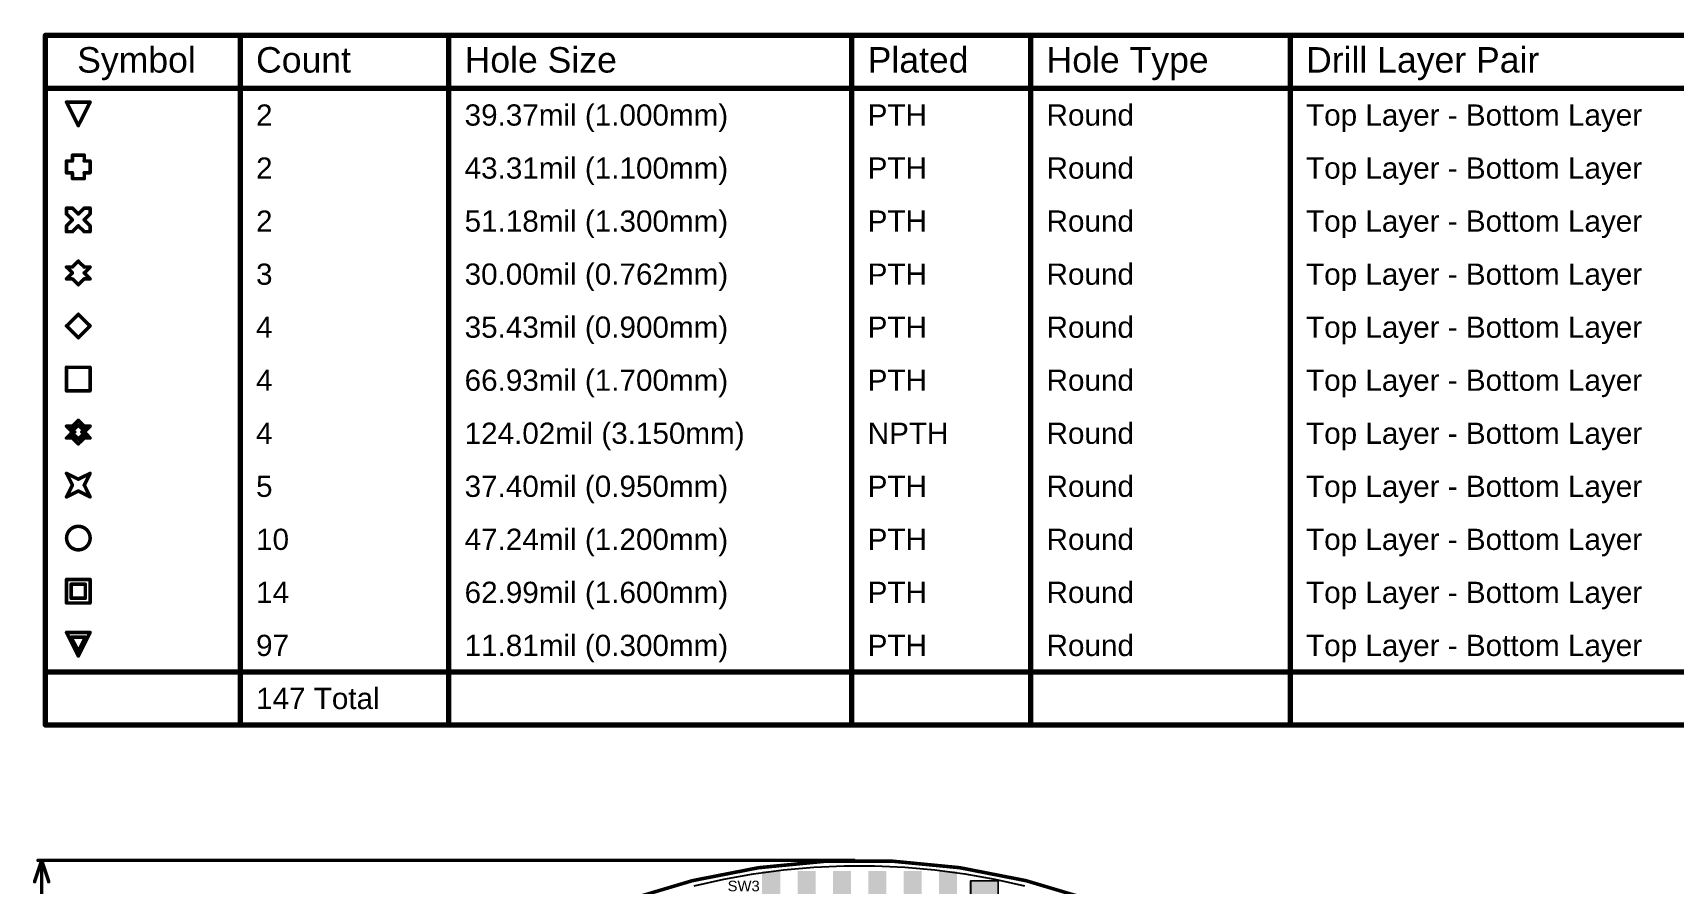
# Model space of a CAD drawing. Header units: inches. Extents: x 29 to 267, y 155 to 337.
# Drawn here: x 30.8 to 148.7, y 275.6 to 336.8 of the extents above; entities that cross this region are included whole.
import ezdxf

# ---------------------------------------------------------------- set-up
doc = ezdxf.new("R2010")
doc.units = ezdxf.units.IN
for name, color, linetype in [('Board Outline', 216, 'Continuous'), ('Bottom Layer', 5, 'Continuous'), ('Dimension', 6, 'Continuous'), ('Drill Drawing', 1, 'Continuous'), ('Top Layer', 1, 'Continuous'), ('Top Overlay', 2, 'Continuous'), ('Top Paste', 8, 'Continuous'), ('Top Solder', 216, 'Continuous')]:
    doc.layers.add(name, color=color, linetype=linetype)
doc.styles.add('Arial', font='', dxfattribs={"height": 0.2})
doc.styles.get('Arial').set_extended_font_data('Arial')

# ---------------------------------------------------------------- blocks, each defined once
blk = doc.blocks.new('SMXS_06K_TP_16')
at = {"layer": 'Top Layer'}
for points in [[(-3.3, 6.9), (-3.3, 5.8), (-5.5, 5.8), (-5.5, 6.9)], [(5.5, 6.9), (5.5, 5.8), (3.3, 5.8), (3.3, 6.9)], [(-3.3, 4.36), (-3.3, 3.26), (-5.5, 3.26), (-5.5, 4.36)], [(5.5, 4.36), (5.5, 3.26), (3.3, 3.26), (3.3, 4.36)], [(-3.3, 1.82), (-3.3, 0.72), (-5.5, 0.72), (-5.5, 1.82)], [(5.5, 1.82), (5.5, 0.72), (3.3, 0.72), (3.3, 1.82)], [(-3.3, -0.72), (-3.3, -1.82), (-5.5, -1.82), (-5.5, -0.72)], [(5.5, -0.72), (5.5, -1.82), (3.3, -1.82), (3.3, -0.72)], [(-3.3, -3.26), (-3.3, -4.36), (-5.5, -4.36), (-5.5, -3.26)], [(5.5, -3.26), (5.5, -4.36), (3.3, -4.36), (3.3, -3.26)], [(-3.3, -5.8), (-3.3, -6.9), (-5.5, -6.9), (-5.5, -5.8)], [(5.5, -5.8), (5.5, -6.9), (3.3, -6.9), (3.3, -5.8)]]:
    blk.add_hatch(color=1, dxfattribs=at).paths.add_polyline_path(points)
at = {"layer": 'Top Paste'}
for points in [[(-3.3, 6.9), (-3.3, 5.8), (-5.5, 5.8), (-5.5, 6.9)], [(5.5, 6.9), (5.5, 5.8), (3.3, 5.8), (3.3, 6.9)], [(-3.3, 4.36), (-3.3, 3.26), (-5.5, 3.26), (-5.5, 4.36)], [(5.5, 4.36), (5.5, 3.26), (3.3, 3.26), (3.3, 4.36)], [(-3.3, 1.82), (-3.3, 0.72), (-5.5, 0.72), (-5.5, 1.82)], [(5.5, 1.82), (5.5, 0.72), (3.3, 0.72), (3.3, 1.82)], [(-3.3, -0.72), (-3.3, -1.82), (-5.5, -1.82), (-5.5, -0.72)], [(5.5, -0.72), (5.5, -1.82), (3.3, -1.82), (3.3, -0.72)], [(-3.3, -3.26), (-3.3, -4.36), (-5.5, -4.36), (-5.5, -3.26)], [(5.5, -3.26), (5.5, -4.36), (3.3, -4.36), (3.3, -3.26)], [(-3.3, -5.8), (-3.3, -6.9), (-5.5, -6.9), (-5.5, -5.8)], [(5.5, -5.8), (5.5, -6.9), (3.3, -6.9), (3.3, -5.8)]]:
    blk.add_hatch(color=8, dxfattribs=at).paths.add_polyline_path(points)
at = {"layer": 'Top Solder'}
for points in [[(-3.2, 7), (-3.2, 5.7), (-5.6, 5.7), (-5.6, 7)], [(5.6, 7), (5.6, 5.7), (3.2, 5.7), (3.2, 7)], [(-3.2, 4.46), (-3.2, 3.16), (-5.6, 3.16), (-5.6, 4.46)], [(5.6, 4.46), (5.6, 3.16), (3.2, 3.16), (3.2, 4.46)], [(-3.2, 1.92), (-3.2, 0.62), (-5.6, 0.62), (-5.6, 1.92)], [(5.6, 1.92), (5.6, 0.62), (3.2, 0.62), (3.2, 1.92)], [(-3.2, -0.62), (-3.2, -1.92), (-5.6, -1.92), (-5.6, -0.62)], [(5.6, -0.62), (5.6, -1.92), (3.2, -1.92), (3.2, -0.62)], [(-3.2, -3.16), (-3.2, -4.46), (-5.6, -4.46), (-5.6, -3.16)], [(5.6, -3.16), (5.6, -4.46), (3.2, -4.46), (3.2, -3.16)], [(-3.2, -5.7), (-3.2, -7), (-5.6, -7), (-5.6, -5.7)], [(5.6, -5.7), (5.6, -7), (3.2, -7), (3.2, -5.7)]]:
    blk.add_hatch(color=216, dxfattribs=at).paths.add_polyline_path(points)
at = {"layer": 'Top Overlay'}
for points, const_width in [([(-3.08, 7.61), (3.05, 7.61)], 0.127), ([(-3.08, 7.61), (-3.08, 6.96)], 0.127), ([(-2.29, 7.11), (2.53, 7.11)], 0.127), ([(-2.29, 7.11), (-2.29, 5.59)], 0.127), ([(-1.02, 7.11), (-1.79, 6.1)], 0.127), ([(-1.79, 7.11), (-1.79, 5.59)], 0.127), ([(-0.52, 7.11), (-1.53, 5.59)], 0.127), ([(-0.52, 7.11), (-0.52, 5.59)], 0.127), ([(2.53, 7.11), (2.53, 5.59)], 0.127), ([(3.05, 7.61), (3.05, -7.62)], 0.127), ([(-5.88, 6.48), (-5.88, 6.23)], 0.254), ([(-5.88, 6.48), (-5.75, 6.35)], 0.254), ([(-5.75, 6.35), (-5.88, 6.23)], 0.254), ([(-0.52, 6.35), (-1.02, 5.59)], 0.127), ([(-3.08, 5.73), (-3.08, 4.42)], 0.127), ([(-2.29, 5.59), (2.53, 5.59)], 0.127), ([(-2.29, 4.57), (-2.29, 3.05)], 0.127), ([(-2.29, 4.57), (2.53, 4.57)], 0.127), ([(-1.79, 4.57), (-1.79, 3.05)], 0.127), ([(-1.02, 4.57), (-1.79, 3.56)], 0.127), ([(-0.52, 4.57), (-1.53, 3.05)], 0.127), ([(-0.52, 3.81), (-1.02, 3.05)], 0.127), ([(-0.52, 4.57), (-0.52, 3.05)], 0.127), ([(2.53, 4.57), (2.53, 3.05)], 0.127), ([(-3.08, 3.19), (-3.08, 1.88)], 0.127), ([(-2.29, 3.05), (2.53, 3.05)], 0.127), ([(-2.29, 2.03), (2.53, 2.03)], 0.127), ([(-2.29, 2.03), (-2.29, 0.51)], 0.127), ([(-1.02, 2.03), (-1.79, 1.02)], 0.127), ([(-1.79, 2.03), (-1.79, 0.51)], 0.127), ([(-0.52, 2.03), (-1.53, 0.51)], 0.127), ([(-0.52, 1.27), (-1.02, 0.51)], 0.127), ([(-0.52, 2.03), (-0.52, 0.51)], 0.127), ([(2.53, 2.03), (2.53, 0.51)], 0.127), ([(-3.08, 0.65), (-3.08, -0.66)], 0.127), ([(-2.29, 0.51), (2.53, 0.51)], 0.127), ([(-2.29, -0.51), (-2.29, -2.03)], 0.127), ([(-2.29, -0.51), (2.53, -0.51)], 0.127), ([(-1.79, -0.51), (-1.79, -2.03)], 0.127), ([(-1.02, -0.51), (-1.79, -1.52)], 0.127), ([(-0.52, -0.51), (-1.53, -2.03)], 0.127), ([(-0.52, -0.51), (-0.52, -2.03)], 0.127), ([(2.53, -0.51), (2.53, -2.03)], 0.127), ([(-3.08, -1.88), (-3.08, -3.2)], 0.127), ([(-2.29, -2.03), (2.53, -2.03)], 0.127), ([(-0.52, -1.27), (-1.02, -2.03)], 0.127), ([(-2.29, -3.05), (2.53, -3.05)], 0.127), ([(-2.29, -3.05), (-2.29, -4.57)], 0.127), ([(-1.02, -3.05), (-1.79, -4.06)], 0.127), ([(-1.79, -3.05), (-1.79, -4.57)], 0.127), ([(-0.52, -3.05), (-1.53, -4.57)], 0.127), ([(-0.52, -3.05), (-0.52, -4.57)], 0.127), ([(2.53, -3.05), (2.53, -4.57)], 0.127), ([(-3.08, -4.42), (-3.08, -5.74)], 0.127), ([(-2.29, -4.57), (2.53, -4.57)], 0.127), ([(-0.52, -3.81), (-1.02, -4.57)], 0.127), ([(-2.29, -5.59), (-2.29, -7.11)], 0.127), ([(-2.29, -5.59), (2.53, -5.59)], 0.127), ([(-1.79, -5.59), (-1.79, -7.11)], 0.127), ([(-1.02, -5.59), (-1.79, -6.6)], 0.127), ([(-0.52, -5.59), (-1.53, -7.11)], 0.127), ([(-0.52, -5.59), (-0.52, -7.11)], 0.127), ([(2.53, -5.59), (2.53, -7.11)], 0.127), ([(-3.08, -6.96), (-3.08, -7.62)], 0.127), ([(-2.29, -7.11), (2.53, -7.11)], 0.127), ([(-0.52, -6.35), (-1.02, -7.11)], 0.127), ([(-3.08, -7.62), (3.05, -7.62)], 0.127)]:
    blk.add_lwpolyline(points, dxfattribs=dict(at, const_width=const_width))
for points, const_width in [([(-3.11, 7.61, 1), (-3.05, 7.61, 1)], 0.0635), ([(-3.11, 7.61, 1), (-3.05, 7.61, 1)], 0.0635), ([(-2.32, 7.11, 1), (-2.26, 7.11, 1)], 0.0635), ([(-2.32, 7.11, 1), (-2.26, 7.11, 1)], 0.0635), ([(-1.82, 7.11, 1), (-1.75, 7.11, 1)], 0.0635), ([(-1.05, 7.11, 1), (-0.99, 7.11, 1)], 0.0635), ([(-0.55, 7.11, 1), (-0.48, 7.11, 1)], 0.0635), ([(-0.55, 7.11, 1), (-0.48, 7.11, 1)], 0.0635), ([(2.5, 7.11, 1), (2.56, 7.11, 1)], 0.0635), ([(2.5, 7.11, 1), (2.56, 7.11, 1)], 0.0635), ([(3.02, 7.61, 1), (3.08, 7.61, 1)], 0.0635), ([(3.02, 7.61, 1), (3.08, 7.61, 1)], 0.0635), ([(-5.94, 6.48, 1), (-5.82, 6.48, 1)], 0.127), ([(-5.94, 6.48, 1), (-5.82, 6.48, 1)], 0.127), ([(-5.94, 6.23, 1), (-5.82, 6.23, 1)], 0.127), ([(-5.94, 6.23, 1), (-5.82, 6.23, 1)], 0.127), ([(-5.82, 6.35, 1), (-5.69, 6.35, 1)], 0.127), ([(-5.82, 6.35, 1), (-5.69, 6.35, 1)], 0.127), ([(-3.11, 6.96, 1), (-3.05, 6.96, 1)], 0.0635), ([(-1.82, 6.1, 1), (-1.75, 6.1, 1)], 0.0635), ([(-0.55, 6.35, 1), (-0.48, 6.35, 1)], 0.0635), ([(-3.11, 5.73, 1), (-3.05, 5.73, 1)], 0.0635), ([(-2.32, 5.59, 1), (-2.26, 5.59, 1)], 0.0635), ([(-2.32, 5.59, 1), (-2.26, 5.59, 1)], 0.0635), ([(-1.82, 5.59, 1), (-1.75, 5.59, 1)], 0.0635), ([(-1.56, 5.59, 1), (-1.5, 5.59, 1)], 0.0635), ([(-1.05, 5.59, 1), (-0.99, 5.59, 1)], 0.0635), ([(-0.55, 5.59, 1), (-0.48, 5.59, 1)], 0.0635), ([(2.5, 5.59, 1), (2.56, 5.59, 1)], 0.0635), ([(2.5, 5.59, 1), (2.56, 5.59, 1)], 0.0635), ([(-3.11, 4.42, 1), (-3.05, 4.42, 1)], 0.0635), ([(-2.32, 4.57, 1), (-2.26, 4.57, 1)], 0.0635), ([(-2.32, 4.57, 1), (-2.26, 4.57, 1)], 0.0635), ([(-1.82, 4.57, 1), (-1.75, 4.57, 1)], 0.0635), ([(-1.82, 3.56, 1), (-1.75, 3.56, 1)], 0.0635), ([(-1.05, 4.57, 1), (-0.99, 4.57, 1)], 0.0635), ([(-0.55, 4.57, 1), (-0.48, 4.57, 1)], 0.0635), ([(-0.55, 4.57, 1), (-0.48, 4.57, 1)], 0.0635), ([(-0.55, 3.81, 1), (-0.48, 3.81, 1)], 0.0635), ([(2.5, 4.57, 1), (2.56, 4.57, 1)], 0.0635), ([(2.5, 4.57, 1), (2.56, 4.57, 1)], 0.0635), ([(-3.11, 3.19, 1), (-3.05, 3.19, 1)], 0.0635), ([(-2.32, 3.05, 1), (-2.26, 3.05, 1)], 0.0635), ([(-2.32, 3.05, 1), (-2.26, 3.05, 1)], 0.0635), ([(-1.82, 3.05, 1), (-1.75, 3.05, 1)], 0.0635), ([(-1.56, 3.05, 1), (-1.5, 3.05, 1)], 0.0635), ([(-1.05, 3.05, 1), (-0.99, 3.05, 1)], 0.0635), ([(-0.55, 3.05, 1), (-0.48, 3.05, 1)], 0.0635), ([(2.5, 3.05, 1), (2.56, 3.05, 1)], 0.0635), ([(2.5, 3.05, 1), (2.56, 3.05, 1)], 0.0635), ([(-3.11, 1.88, 1), (-3.05, 1.88, 1)], 0.0635), ([(-2.32, 2.03, 1), (-2.26, 2.03, 1)], 0.0635), ([(-2.32, 2.03, 1), (-2.26, 2.03, 1)], 0.0635), ([(-1.82, 2.03, 1), (-1.75, 2.03, 1)], 0.0635), ([(-1.05, 2.03, 1), (-0.99, 2.03, 1)], 0.0635), ([(-0.55, 2.03, 1), (-0.48, 2.03, 1)], 0.0635), ([(-0.55, 2.03, 1), (-0.48, 2.03, 1)], 0.0635), ([(-0.55, 1.27, 1), (-0.48, 1.27, 1)], 0.0635), ([(2.5, 2.03, 1), (2.56, 2.03, 1)], 0.0635), ([(2.5, 2.03, 1), (2.56, 2.03, 1)], 0.0635), ([(-3.11, 0.65, 1), (-3.05, 0.65, 1)], 0.0635), ([(-2.32, 0.51, 1), (-2.26, 0.51, 1)], 0.0635), ([(-2.32, 0.51, 1), (-2.26, 0.51, 1)], 0.0635), ([(-1.82, 1.02, 1), (-1.75, 1.02, 1)], 0.0635), ([(-1.82, 0.51, 1), (-1.75, 0.51, 1)], 0.0635), ([(-1.56, 0.51, 1), (-1.5, 0.51, 1)], 0.0635), ([(-1.05, 0.51, 1), (-0.99, 0.51, 1)], 0.0635), ([(-0.55, 0.51, 1), (-0.48, 0.51, 1)], 0.0635), ([(2.5, 0.51, 1), (2.56, 0.51, 1)], 0.0635), ([(2.5, 0.51, 1), (2.56, 0.51, 1)], 0.0635), ([(-3.11, -0.66, 1), (-3.05, -0.66, 1)], 0.0635), ([(-2.32, -0.51, 1), (-2.26, -0.51, 1)], 0.0635), ([(-2.32, -0.51, 1), (-2.26, -0.51, 1)], 0.0635), ([(-1.82, -0.51, 1), (-1.75, -0.51, 1)], 0.0635), ([(-1.05, -0.51, 1), (-0.99, -0.51, 1)], 0.0635), ([(-0.55, -0.51, 1), (-0.48, -0.51, 1)], 0.0635), ([(-0.55, -0.51, 1), (-0.48, -0.51, 1)], 0.0635), ([(2.5, -0.51, 1), (2.56, -0.51, 1)], 0.0635), ([(2.5, -0.51, 1), (2.56, -0.51, 1)], 0.0635), ([(-3.11, -1.88, 1), (-3.05, -1.88, 1)], 0.0635), ([(-2.32, -2.03, 1), (-2.26, -2.03, 1)], 0.0635), ([(-2.32, -2.03, 1), (-2.26, -2.03, 1)], 0.0635), ([(-1.82, -1.52, 1), (-1.75, -1.52, 1)], 0.0635), ([(-1.82, -2.03, 1), (-1.75, -2.03, 1)], 0.0635), ([(-1.56, -2.03, 1), (-1.5, -2.03, 1)], 0.0635), ([(-1.05, -2.03, 1), (-0.99, -2.03, 1)], 0.0635), ([(-0.55, -1.27, 1), (-0.48, -1.27, 1)], 0.0635), ([(-0.55, -2.03, 1), (-0.48, -2.03, 1)], 0.0635), ([(2.5, -2.03, 1), (2.56, -2.03, 1)], 0.0635), ([(2.5, -2.03, 1), (2.56, -2.03, 1)], 0.0635), ([(-3.11, -3.2, 1), (-3.05, -3.2, 1)], 0.0635), ([(-2.32, -3.05, 1), (-2.26, -3.05, 1)], 0.0635), ([(-2.32, -3.05, 1), (-2.26, -3.05, 1)], 0.0635), ([(-1.82, -3.05, 1), (-1.75, -3.05, 1)], 0.0635), ([(-1.05, -3.05, 1), (-0.99, -3.05, 1)], 0.0635), ([(-0.55, -3.05, 1), (-0.48, -3.05, 1)], 0.0635), ([(-0.55, -3.05, 1), (-0.48, -3.05, 1)], 0.0635), ([(2.5, -3.05, 1), (2.56, -3.05, 1)], 0.0635), ([(2.5, -3.05, 1), (2.56, -3.05, 1)], 0.0635), ([(-3.11, -4.42, 1), (-3.05, -4.42, 1)], 0.0635), ([(-2.32, -4.57, 1), (-2.26, -4.57, 1)], 0.0635), ([(-2.32, -4.57, 1), (-2.26, -4.57, 1)], 0.0635), ([(-1.82, -4.06, 1), (-1.75, -4.06, 1)], 0.0635), ([(-1.82, -4.57, 1), (-1.75, -4.57, 1)], 0.0635), ([(-1.56, -4.57, 1), (-1.5, -4.57, 1)], 0.0635), ([(-1.05, -4.57, 1), (-0.99, -4.57, 1)], 0.0635), ([(-0.55, -3.81, 1), (-0.48, -3.81, 1)], 0.0635), ([(-0.55, -4.57, 1), (-0.48, -4.57, 1)], 0.0635), ([(2.5, -4.57, 1), (2.56, -4.57, 1)], 0.0635), ([(2.5, -4.57, 1), (2.56, -4.57, 1)], 0.0635), ([(-3.11, -5.74, 1), (-3.05, -5.74, 1)], 0.0635), ([(-2.32, -5.59, 1), (-2.26, -5.59, 1)], 0.0635), ([(-2.32, -5.59, 1), (-2.26, -5.59, 1)], 0.0635), ([(-1.82, -5.59, 1), (-1.75, -5.59, 1)], 0.0635), ([(-1.05, -5.59, 1), (-0.99, -5.59, 1)], 0.0635), ([(-0.55, -5.59, 1), (-0.48, -5.59, 1)], 0.0635), ([(-0.55, -5.59, 1), (-0.48, -5.59, 1)], 0.0635), ([(2.5, -5.59, 1), (2.56, -5.59, 1)], 0.0635), ([(2.5, -5.59, 1), (2.56, -5.59, 1)], 0.0635), ([(-3.11, -6.96, 1), (-3.05, -6.96, 1)], 0.0635), ([(-2.32, -7.11, 1), (-2.26, -7.11, 1)], 0.0635), ([(-2.32, -7.11, 1), (-2.26, -7.11, 1)], 0.0635), ([(-1.82, -6.6, 1), (-1.75, -6.6, 1)], 0.0635), ([(-1.82, -7.11, 1), (-1.75, -7.11, 1)], 0.0635), ([(-1.56, -7.11, 1), (-1.5, -7.11, 1)], 0.0635), ([(-1.05, -7.11, 1), (-0.99, -7.11, 1)], 0.0635), ([(-0.55, -6.35, 1), (-0.48, -6.35, 1)], 0.0635), ([(-0.55, -7.11, 1), (-0.48, -7.11, 1)], 0.0635), ([(2.5, -7.11, 1), (2.56, -7.11, 1)], 0.0635), ([(2.5, -7.11, 1), (2.56, -7.11, 1)], 0.0635), ([(-3.11, -7.62, 1), (-3.05, -7.62, 1)], 0.0635), ([(-3.11, -7.62, 1), (-3.05, -7.62, 1)], 0.0635), ([(3.02, -7.62, 1), (3.08, -7.62, 1)], 0.0635), ([(3.02, -7.62, 1), (3.08, -7.62, 1)], 0.0635)]:
    blk.add_lwpolyline(points, format="xyb", close=True, dxfattribs=dict(at, const_width=const_width))
at = {"layer": 'Top Overlay', "style": 'Arial'}
for p in [(1.69, 6.41), (1.69, 3.87), (1.69, 1.33), (1.69, -1.21), (1.69, -3.75), (1.69, -6.29)]:
    blk.add_text('ON', height=0.762, rotation=180, dxfattribs=at).set_placement(p)
blk = doc.blocks.new('R___1206_44')
at = {"layer": 'Top Layer'}
for points in [[(-2.032, 0.889), (-0.508, 0.889), (-0.508, -0.889), (-2.032, -0.889)], [(0.508, 0.889), (2.032, 0.889), (2.032, -0.889), (0.508, -0.889)]]:
    blk.add_hatch(color=1, dxfattribs=at).paths.add_polyline_path(points)
at = {"layer": 'Top Paste'}
for points in [[(-2.032, 0.889), (-0.508, 0.889), (-0.508, -0.889), (-2.032, -0.889)], [(0.508, 0.889), (2.032, 0.889), (2.032, -0.889), (0.508, -0.889)]]:
    blk.add_hatch(color=8, dxfattribs=at).paths.add_polyline_path(points)
at = {"layer": 'Top Solder'}
for points in [[(-2.1336, 0.9906), (-0.4064, 0.9906), (-0.4064, -0.9906), (-2.1336, -0.9906)], [(0.4064, 0.9906), (2.1336, 0.9906), (2.1336, -0.9906), (0.4064, -0.9906)]]:
    blk.add_hatch(color=216, dxfattribs=at).paths.add_polyline_path(points)
at = {"layer": 'Top Overlay', "const_width": 0.127}
for points in [[(-2.1336, 0.9906), (-2.1336, -0.9906)], [(-2.1336, 0.9906), (2.1336, 0.9906)], [(2.1336, 0.9906), (2.1336, -0.9906)], [(-2.1336, -0.9906), (2.1336, -0.9906)]]:
    blk.add_lwpolyline(points, dxfattribs=at)
at = {"layer": 'Top Overlay', "const_width": 0.0635}
for points in [[(-2.16535, 0.9906, 1), (-2.10185, 0.9906, 1)], [(-2.16535, 0.9906, 1), (-2.10185, 0.9906, 1)], [(2.10185, 0.9906, 1), (2.16535, 0.9906, 1)], [(2.10185, 0.9906, 1), (2.16535, 0.9906, 1)], [(-2.16535, -0.9906, 1), (-2.10185, -0.9906, 1)], [(-2.16535, -0.9906, 1), (-2.10185, -0.9906, 1)], [(2.10185, -0.9906, 1), (2.16535, -0.9906, 1)], [(2.10185, -0.9906, 1), (2.16535, -0.9906, 1)]]:
    blk.add_lwpolyline(points, format="xyb", close=True, dxfattribs=at)

msp = doc.modelspace()

# ---------------------------------------------------------------- linework, layer by layer
at = {"layer": 'Board Outline', "const_width": 0.254}
msp.add_lwpolyline([(55.14, 191.49, -2.452185), (125.14, 191.49)], format="xyb", dxfattribs=at)
at = {"layer": 'Bottom Layer'}
for p, q in [((78.28, 275.5), (80.41, 275.98)), ((80.41, 275.98), (82.55, 276.36)), ((82.55, 276.36), (84.71, 276.64)), ((84.71, 276.64), (86.88, 276.83)), ((86.88, 276.83), (89.06, 276.93)), ((89.06, 276.93), (91.23, 276.93)), ((91.23, 276.93), (93.41, 276.83)), ((93.41, 276.83), (95.58, 276.64)), ((95.58, 276.64), (97.74, 276.36)), ((97.74, 276.36), (99.88, 275.98)), ((99.88, 275.98), (102.01, 275.5))]:
    msp.add_line(p, q, dxfattribs=at)
at = {"layer": 'Dimension', "const_width": 0.254}
for points in [[(30.91, 275.79), (31.42, 277.32)], [(31.17, 277.32), (89.76, 277.32)], [(31.42, 277.32), (31.93, 275.79)], [(31.42, 246.56), (31.42, 277.32)]]:
    msp.add_lwpolyline(points, dxfattribs=at)
at = {"layer": 'Dimension', "const_width": 0.127}
for points in [[(31.1, 277.32, 1), (31.23, 277.32, 1)], [(31.36, 277.32, 1), (31.48, 277.32, 1)], [(31.36, 277.32, 1), (31.48, 277.32, 1)], [(31.36, 277.32, 1), (31.48, 277.32, 1)], [(89.7, 277.32, 1), (89.83, 277.32, 1)], [(30.85, 275.79, 1), (30.98, 275.79, 1)], [(31.86, 275.79, 1), (31.99, 275.79, 1)]]:
    msp.add_lwpolyline(points, format="xyb", close=True, dxfattribs=at)
at = {"layer": 'Drill Drawing'}
for points, const_width in [([(31.69, 336.58), (225.23, 336.58)], 0.381), ([(31.69, 287.05), (31.69, 336.58)], 0.381), ([(45.68, 287.05), (45.68, 336.58)], 0.381), ([(60.66, 287.05), (60.66, 336.58)], 0.381), ([(89.61, 287.05), (89.61, 336.58)], 0.381), ([(102.46, 287.05), (102.46, 336.58)], 0.381), ([(121.1, 287.05), (121.1, 336.58)], 0.381), ([(31.69, 332.77), (225.23, 332.77)], 0.381), ([(33.21, 331.79), (34.9, 331.79)], 0.254), ([(33.21, 331.79), (34.05, 330.1)], 0.254), ([(34.05, 330.1), (34.9, 331.79)], 0.254), ([(33.63, 327.56), (33.63, 327.98)], 0.254), ([(33.63, 327.98), (34.48, 327.98)], 0.254), ([(34.48, 327.56), (34.48, 327.98)], 0.254), ([(33.21, 326.71), (33.21, 327.56)], 0.254), ([(33.21, 327.56), (33.63, 327.56)], 0.254), ([(33.21, 326.71), (33.63, 326.71)], 0.254), ([(33.63, 326.29), (33.63, 326.71)], 0.254), ([(34.48, 327.56), (34.9, 327.56)], 0.254), ([(34.48, 326.71), (34.9, 326.71)], 0.254), ([(34.48, 326.29), (34.48, 326.71)], 0.254), ([(34.9, 326.71), (34.9, 327.56)], 0.254), ([(33.63, 326.29), (34.48, 326.29)], 0.254), ([(33.21, 323.75), (33.21, 324.17)], 0.254), ([(33.21, 324.17), (33.63, 324.17)], 0.254), ([(33.63, 324.17), (34.05, 323.75)], 0.254), ([(34.05, 323.75), (34.48, 324.17)], 0.254), ([(34.48, 324.17), (34.9, 324.17)], 0.254), ([(34.9, 323.75), (34.9, 324.17)], 0.254), ([(33.21, 323.75), (33.63, 323.33)], 0.254), ([(33.21, 322.9), (33.63, 323.33)], 0.254), ([(34.48, 323.33), (34.9, 323.75)], 0.254), ([(34.48, 323.33), (34.9, 322.9)], 0.254), ([(33.21, 322.48), (33.21, 322.9)], 0.254), ([(33.21, 322.48), (33.63, 322.48)], 0.254), ([(33.63, 322.48), (34.05, 322.9)], 0.254), ([(34.05, 322.9), (34.48, 322.48)], 0.254), ([(34.48, 322.48), (34.9, 322.48)], 0.254), ([(34.9, 322.48), (34.9, 322.9)], 0.254), ([(33.21, 319.94), (33.63, 319.52)], 0.254), ([(33.21, 319.94), (33.63, 319.94)], 0.254), ([(33.21, 319.09), (33.63, 319.52)], 0.254), ([(33.63, 319.94), (34.05, 320.36)], 0.254), ([(34.05, 320.36), (34.48, 319.94)], 0.254), ([(34.48, 319.94), (34.9, 319.94)], 0.254), ([(34.48, 319.52), (34.9, 319.94)], 0.254), ([(34.48, 319.52), (34.9, 319.09)], 0.254), ([(33.21, 319.09), (33.63, 319.09)], 0.254), ([(33.63, 319.09), (34.05, 318.67)], 0.254), ([(34.05, 318.67), (34.48, 319.09)], 0.254), ([(34.48, 319.09), (34.9, 319.09)], 0.254), ([(33.21, 315.71), (34.05, 316.55)], 0.254), ([(34.05, 316.55), (34.9, 315.71)], 0.254), ([(33.21, 315.71), (34.05, 314.86)], 0.254), ([(34.05, 314.86), (34.9, 315.71)], 0.254), ([(33.21, 312.74), (34.9, 312.74)], 0.254), ([(33.21, 311.05), (33.21, 312.74)], 0.254), ([(34.9, 311.05), (34.9, 312.74)], 0.254), ([(33.21, 311.05), (34.9, 311.05)], 0.254), ([(33.63, 308.51), (34.05, 308.93)], 0.254), ([(34.05, 308.93), (34.48, 308.51)], 0.254), ([(33.21, 308.51), (33.63, 308.09)], 0.254), ([(33.21, 308.51), (33.63, 308.51)], 0.254), ([(33.21, 307.66), (33.63, 308.09)], 0.254), ([(33.21, 307.66), (33.63, 307.66)], 0.254), ([(33.54, 308.34), (33.8, 308.09)], 0.254), ([(33.54, 308.34), (33.8, 308.34)], 0.254), ([(33.54, 307.83), (33.8, 308.09)], 0.254), ([(33.54, 307.83), (33.8, 307.83)], 0.254), ([(33.63, 307.66), (34.05, 307.24)], 0.254), ([(33.8, 308.34), (34.05, 308.59)], 0.254), ([(33.8, 307.83), (34.05, 307.58)], 0.254), ([(34.05, 308.59), (34.31, 308.34)], 0.254), ([(34.05, 307.58), (34.31, 307.83)], 0.254), ([(34.05, 307.24), (34.48, 307.66)], 0.254), ([(34.31, 308.34), (34.56, 308.34)], 0.254), ([(34.31, 308.09), (34.56, 308.34)], 0.254), ([(34.31, 308.09), (34.56, 307.83)], 0.254), ([(34.31, 307.83), (34.56, 307.83)], 0.254), ([(34.48, 308.51), (34.9, 308.51)], 0.254), ([(34.48, 308.09), (34.9, 308.51)], 0.254), ([(34.48, 308.09), (34.9, 307.66)], 0.254), ([(34.48, 307.66), (34.9, 307.66)], 0.254), ([(33.21, 305.12), (34.05, 304.7)], 0.254), ([(33.21, 305.12), (33.63, 304.28)], 0.254), ([(33.21, 303.43), (33.63, 304.28)], 0.254), ([(34.05, 304.7), (34.9, 305.12)], 0.254), ([(34.48, 304.28), (34.9, 305.12)], 0.254), ([(34.48, 304.28), (34.9, 303.43)], 0.254), ([(33.21, 303.43), (34.05, 303.85)], 0.254), ([(34.05, 303.85), (34.9, 303.43)], 0.254), ([(33.21, 297.5), (34.9, 297.5)], 0.254), ([(33.21, 295.81), (33.21, 297.5)], 0.254), ([(33.54, 297.16), (34.56, 297.16)], 0.254), ([(33.54, 296.15), (33.54, 297.16)], 0.254), ([(34.56, 296.15), (34.56, 297.16)], 0.254), ([(34.9, 295.81), (34.9, 297.5)], 0.254), ([(33.21, 295.81), (34.9, 295.81)], 0.254), ([(33.54, 296.15), (34.56, 296.15)], 0.254), ([(33.21, 293.69), (34.9, 293.69)], 0.254), ([(33.21, 293.69), (34.05, 292)], 0.254), ([(34.05, 292), (34.9, 293.69)], 0.254), ([(33.54, 293.35), (34.56, 293.35)], 0.254), ([(33.54, 293.35), (34.05, 292.34)], 0.254), ([(34.05, 292.34), (34.56, 293.35)], 0.254), ([(31.69, 290.86), (225.23, 290.86)], 0.381), ([(31.69, 287.05), (225.23, 287.05)], 0.381)]:
    msp.add_lwpolyline(points, dxfattribs=dict(at, const_width=const_width))
for points, const_width in [([(31.59, 336.58, 1), (31.78, 336.58, 1)], 0.191), ([(31.59, 336.58, 1), (31.78, 336.58, 1)], 0.191), ([(45.58, 336.58, 1), (45.77, 336.58, 1)], 0.191), ([(60.57, 336.58, 1), (60.76, 336.58, 1)], 0.191), ([(89.51, 336.58, 1), (89.7, 336.58, 1)], 0.191), ([(102.36, 336.58, 1), (102.55, 336.58, 1)], 0.191), ([(121, 336.58, 1), (121.19, 336.58, 1)], 0.191), ([(31.59, 332.77, 1), (31.78, 332.77, 1)], 0.191), ([(33.14, 331.79, 1), (33.27, 331.79, 1)], 0.127), ([(33.14, 331.79, 1), (33.27, 331.79, 1)], 0.127), ([(34.84, 331.79, 1), (34.96, 331.79, 1)], 0.127), ([(34.84, 331.79, 1), (34.96, 331.79, 1)], 0.127), ([(33.99, 330.1, 1), (34.12, 330.1, 1)], 0.127), ([(33.99, 330.1, 1), (34.12, 330.1, 1)], 0.127), ([(33.57, 327.98, 1), (33.69, 327.98, 1)], 0.127), ([(33.57, 327.98, 1), (33.69, 327.98, 1)], 0.127), ([(34.41, 327.98, 1), (34.54, 327.98, 1)], 0.127), ([(34.41, 327.98, 1), (34.54, 327.98, 1)], 0.127), ([(33.14, 327.56, 1), (33.27, 327.56, 1)], 0.127), ([(33.14, 327.56, 1), (33.27, 327.56, 1)], 0.127), ([(33.14, 326.71, 1), (33.27, 326.71, 1)], 0.127), ([(33.14, 326.71, 1), (33.27, 326.71, 1)], 0.127), ([(33.57, 327.56, 1), (33.69, 327.56, 1)], 0.127), ([(33.57, 327.56, 1), (33.69, 327.56, 1)], 0.127), ([(33.57, 326.71, 1), (33.69, 326.71, 1)], 0.127), ([(33.57, 326.71, 1), (33.69, 326.71, 1)], 0.127), ([(34.41, 327.56, 1), (34.54, 327.56, 1)], 0.127), ([(34.41, 327.56, 1), (34.54, 327.56, 1)], 0.127), ([(34.41, 326.71, 1), (34.54, 326.71, 1)], 0.127), ([(34.41, 326.71, 1), (34.54, 326.71, 1)], 0.127), ([(34.84, 327.56, 1), (34.96, 327.56, 1)], 0.127), ([(34.84, 327.56, 1), (34.96, 327.56, 1)], 0.127), ([(34.84, 326.71, 1), (34.96, 326.71, 1)], 0.127), ([(34.84, 326.71, 1), (34.96, 326.71, 1)], 0.127), ([(33.57, 326.29, 1), (33.69, 326.29, 1)], 0.127), ([(33.57, 326.29, 1), (33.69, 326.29, 1)], 0.127), ([(34.41, 326.29, 1), (34.54, 326.29, 1)], 0.127), ([(34.41, 326.29, 1), (34.54, 326.29, 1)], 0.127), ([(33.14, 324.17, 1), (33.27, 324.17, 1)], 0.127), ([(33.14, 324.17, 1), (33.27, 324.17, 1)], 0.127), ([(33.57, 324.17, 1), (33.69, 324.17, 1)], 0.127), ([(33.57, 324.17, 1), (33.69, 324.17, 1)], 0.127), ([(34.41, 324.17, 1), (34.54, 324.17, 1)], 0.127), ([(34.41, 324.17, 1), (34.54, 324.17, 1)], 0.127), ([(34.84, 324.17, 1), (34.96, 324.17, 1)], 0.127), ([(34.84, 324.17, 1), (34.96, 324.17, 1)], 0.127), ([(33.14, 323.75, 1), (33.27, 323.75, 1)], 0.127), ([(33.14, 323.75, 1), (33.27, 323.75, 1)], 0.127), ([(33.57, 323.33, 1), (33.69, 323.33, 1)], 0.127), ([(33.57, 323.33, 1), (33.69, 323.33, 1)], 0.127), ([(33.99, 323.75, 1), (34.12, 323.75, 1)], 0.127), ([(33.99, 323.75, 1), (34.12, 323.75, 1)], 0.127), ([(34.41, 323.33, 1), (34.54, 323.33, 1)], 0.127), ([(34.41, 323.33, 1), (34.54, 323.33, 1)], 0.127), ([(34.84, 323.75, 1), (34.96, 323.75, 1)], 0.127), ([(34.84, 323.75, 1), (34.96, 323.75, 1)], 0.127), ([(33.14, 322.9, 1), (33.27, 322.9, 1)], 0.127), ([(33.14, 322.9, 1), (33.27, 322.9, 1)], 0.127), ([(33.14, 322.48, 1), (33.27, 322.48, 1)], 0.127), ([(33.14, 322.48, 1), (33.27, 322.48, 1)], 0.127), ([(33.57, 322.48, 1), (33.69, 322.48, 1)], 0.127), ([(33.57, 322.48, 1), (33.69, 322.48, 1)], 0.127), ([(33.99, 322.9, 1), (34.12, 322.9, 1)], 0.127), ([(33.99, 322.9, 1), (34.12, 322.9, 1)], 0.127), ([(34.41, 322.48, 1), (34.54, 322.48, 1)], 0.127), ([(34.41, 322.48, 1), (34.54, 322.48, 1)], 0.127), ([(34.84, 322.9, 1), (34.96, 322.9, 1)], 0.127), ([(34.84, 322.9, 1), (34.96, 322.9, 1)], 0.127), ([(34.84, 322.48, 1), (34.96, 322.48, 1)], 0.127), ([(34.84, 322.48, 1), (34.96, 322.48, 1)], 0.127), ([(33.14, 319.94, 1), (33.27, 319.94, 1)], 0.127), ([(33.14, 319.94, 1), (33.27, 319.94, 1)], 0.127), ([(33.57, 319.94, 1), (33.69, 319.94, 1)], 0.127), ([(33.57, 319.94, 1), (33.69, 319.94, 1)], 0.127), ([(33.57, 319.52, 1), (33.69, 319.52, 1)], 0.127), ([(33.57, 319.52, 1), (33.69, 319.52, 1)], 0.127), ([(33.99, 320.36, 1), (34.12, 320.36, 1)], 0.127), ([(33.99, 320.36, 1), (34.12, 320.36, 1)], 0.127), ([(34.41, 319.94, 1), (34.54, 319.94, 1)], 0.127), ([(34.41, 319.94, 1), (34.54, 319.94, 1)], 0.127), ([(34.41, 319.52, 1), (34.54, 319.52, 1)], 0.127), ([(34.41, 319.52, 1), (34.54, 319.52, 1)], 0.127), ([(34.84, 319.94, 1), (34.96, 319.94, 1)], 0.127), ([(34.84, 319.94, 1), (34.96, 319.94, 1)], 0.127), ([(33.14, 319.09, 1), (33.27, 319.09, 1)], 0.127), ([(33.14, 319.09, 1), (33.27, 319.09, 1)], 0.127), ([(33.57, 319.09, 1), (33.69, 319.09, 1)], 0.127), ([(33.57, 319.09, 1), (33.69, 319.09, 1)], 0.127), ([(33.99, 318.67, 1), (34.12, 318.67, 1)], 0.127), ([(33.99, 318.67, 1), (34.12, 318.67, 1)], 0.127), ([(34.41, 319.09, 1), (34.54, 319.09, 1)], 0.127), ([(34.41, 319.09, 1), (34.54, 319.09, 1)], 0.127), ([(34.84, 319.09, 1), (34.96, 319.09, 1)], 0.127), ([(34.84, 319.09, 1), (34.96, 319.09, 1)], 0.127), ([(33.99, 316.55, 1), (34.12, 316.55, 1)], 0.127), ([(33.99, 316.55, 1), (34.12, 316.55, 1)], 0.127), ([(33.14, 315.71, 1), (33.27, 315.71, 1)], 0.127), ([(33.14, 315.71, 1), (33.27, 315.71, 1)], 0.127), ([(33.99, 314.86, 1), (34.12, 314.86, 1)], 0.127), ([(33.99, 314.86, 1), (34.12, 314.86, 1)], 0.127), ([(34.84, 315.71, 1), (34.96, 315.71, 1)], 0.127), ([(34.84, 315.71, 1), (34.96, 315.71, 1)], 0.127), ([(33.14, 312.74, 1), (33.27, 312.74, 1)], 0.127), ([(33.14, 312.74, 1), (33.27, 312.74, 1)], 0.127), ([(34.84, 312.74, 1), (34.96, 312.74, 1)], 0.127), ([(34.84, 312.74, 1), (34.96, 312.74, 1)], 0.127), ([(33.14, 311.05, 1), (33.27, 311.05, 1)], 0.127), ([(33.14, 311.05, 1), (33.27, 311.05, 1)], 0.127), ([(34.84, 311.05, 1), (34.96, 311.05, 1)], 0.127), ([(34.84, 311.05, 1), (34.96, 311.05, 1)], 0.127), ([(33.99, 308.93, 1), (34.12, 308.93, 1)], 0.127), ([(33.99, 308.93, 1), (34.12, 308.93, 1)], 0.127), ([(33.14, 308.51, 1), (33.27, 308.51, 1)], 0.127), ([(33.14, 308.51, 1), (33.27, 308.51, 1)], 0.127), ([(33.14, 307.66, 1), (33.27, 307.66, 1)], 0.127), ([(33.14, 307.66, 1), (33.27, 307.66, 1)], 0.127), ([(33.48, 308.34, 1), (33.61, 308.34, 1)], 0.127), ([(33.48, 308.34, 1), (33.61, 308.34, 1)], 0.127), ([(33.48, 307.83, 1), (33.61, 307.83, 1)], 0.127), ([(33.48, 307.83, 1), (33.61, 307.83, 1)], 0.127), ([(33.57, 308.51, 1), (33.69, 308.51, 1)], 0.127), ([(33.57, 308.51, 1), (33.69, 308.51, 1)], 0.127), ([(33.57, 308.09, 1), (33.69, 308.09, 1)], 0.127), ([(33.57, 308.09, 1), (33.69, 308.09, 1)], 0.127), ([(33.57, 307.66, 1), (33.69, 307.66, 1)], 0.127), ([(33.57, 307.66, 1), (33.69, 307.66, 1)], 0.127), ([(33.73, 308.34, 1), (33.86, 308.34, 1)], 0.127), ([(33.73, 308.34, 1), (33.86, 308.34, 1)], 0.127), ([(33.73, 308.09, 1), (33.86, 308.09, 1)], 0.127), ([(33.73, 308.09, 1), (33.86, 308.09, 1)], 0.127), ([(33.73, 307.83, 1), (33.86, 307.83, 1)], 0.127), ([(33.73, 307.83, 1), (33.86, 307.83, 1)], 0.127), ([(33.99, 308.59, 1), (34.12, 308.59, 1)], 0.127), ([(33.99, 308.59, 1), (34.12, 308.59, 1)], 0.127), ([(33.99, 307.58, 1), (34.12, 307.58, 1)], 0.127), ([(33.99, 307.58, 1), (34.12, 307.58, 1)], 0.127), ([(34.24, 308.34, 1), (34.37, 308.34, 1)], 0.127), ([(34.24, 308.34, 1), (34.37, 308.34, 1)], 0.127), ([(34.24, 308.09, 1), (34.37, 308.09, 1)], 0.127), ([(34.24, 308.09, 1), (34.37, 308.09, 1)], 0.127), ([(34.24, 307.83, 1), (34.37, 307.83, 1)], 0.127), ([(34.24, 307.83, 1), (34.37, 307.83, 1)], 0.127), ([(34.41, 308.51, 1), (34.54, 308.51, 1)], 0.127), ([(34.41, 308.51, 1), (34.54, 308.51, 1)], 0.127), ([(34.41, 308.09, 1), (34.54, 308.09, 1)], 0.127), ([(34.41, 308.09, 1), (34.54, 308.09, 1)], 0.127), ([(34.41, 307.66, 1), (34.54, 307.66, 1)], 0.127), ([(34.41, 307.66, 1), (34.54, 307.66, 1)], 0.127), ([(34.5, 308.34, 1), (34.62, 308.34, 1)], 0.127), ([(34.5, 308.34, 1), (34.62, 308.34, 1)], 0.127), ([(34.5, 307.83, 1), (34.62, 307.83, 1)], 0.127), ([(34.5, 307.83, 1), (34.62, 307.83, 1)], 0.127), ([(34.84, 308.51, 1), (34.96, 308.51, 1)], 0.127), ([(34.84, 308.51, 1), (34.96, 308.51, 1)], 0.127), ([(34.84, 307.66, 1), (34.96, 307.66, 1)], 0.127), ([(34.84, 307.66, 1), (34.96, 307.66, 1)], 0.127), ([(33.99, 307.24, 1), (34.12, 307.24, 1)], 0.127), ([(33.99, 307.24, 1), (34.12, 307.24, 1)], 0.127), ([(33.14, 305.12, 1), (33.27, 305.12, 1)], 0.127), ([(33.14, 305.12, 1), (33.27, 305.12, 1)], 0.127), ([(33.57, 304.28, 1), (33.69, 304.28, 1)], 0.127), ([(33.57, 304.28, 1), (33.69, 304.28, 1)], 0.127), ([(33.99, 304.7, 1), (34.12, 304.7, 1)], 0.127), ([(33.99, 304.7, 1), (34.12, 304.7, 1)], 0.127), ([(34.41, 304.28, 1), (34.54, 304.28, 1)], 0.127), ([(34.41, 304.28, 1), (34.54, 304.28, 1)], 0.127), ([(34.84, 305.12, 1), (34.96, 305.12, 1)], 0.127), ([(34.84, 305.12, 1), (34.96, 305.12, 1)], 0.127), ([(33.14, 303.43, 1), (33.27, 303.43, 1)], 0.127), ([(33.14, 303.43, 1), (33.27, 303.43, 1)], 0.127), ([(33.99, 303.85, 1), (34.12, 303.85, 1)], 0.127), ([(33.99, 303.85, 1), (34.12, 303.85, 1)], 0.127), ([(34.84, 303.43, 1), (34.96, 303.43, 1)], 0.127), ([(34.84, 303.43, 1), (34.96, 303.43, 1)], 0.127), ([(34.9, 300.47, 1), (33.21, 300.47, 1)], 0.254), ([(33.14, 300.47, 1), (33.27, 300.47, 1)], 0.127), ([(34.84, 300.47, 1), (34.96, 300.47, 1)], 0.127), ([(33.14, 297.5, 1), (33.27, 297.5, 1)], 0.127), ([(33.14, 297.5, 1), (33.27, 297.5, 1)], 0.127), ([(33.48, 297.16, 1), (33.61, 297.16, 1)], 0.127), ([(33.48, 297.16, 1), (33.61, 297.16, 1)], 0.127), ([(34.5, 297.16, 1), (34.62, 297.16, 1)], 0.127), ([(34.5, 297.16, 1), (34.62, 297.16, 1)], 0.127), ([(34.84, 297.5, 1), (34.96, 297.5, 1)], 0.127), ([(34.84, 297.5, 1), (34.96, 297.5, 1)], 0.127), ([(33.14, 295.81, 1), (33.27, 295.81, 1)], 0.127), ([(33.14, 295.81, 1), (33.27, 295.81, 1)], 0.127), ([(33.48, 296.15, 1), (33.61, 296.15, 1)], 0.127), ([(33.48, 296.15, 1), (33.61, 296.15, 1)], 0.127), ([(34.5, 296.15, 1), (34.62, 296.15, 1)], 0.127), ([(34.5, 296.15, 1), (34.62, 296.15, 1)], 0.127), ([(34.84, 295.81, 1), (34.96, 295.81, 1)], 0.127), ([(34.84, 295.81, 1), (34.96, 295.81, 1)], 0.127), ([(33.14, 293.69, 1), (33.27, 293.69, 1)], 0.127), ([(33.14, 293.69, 1), (33.27, 293.69, 1)], 0.127), ([(34.84, 293.69, 1), (34.96, 293.69, 1)], 0.127), ([(34.84, 293.69, 1), (34.96, 293.69, 1)], 0.127), ([(33.48, 293.35, 1), (33.61, 293.35, 1)], 0.127), ([(33.48, 293.35, 1), (33.61, 293.35, 1)], 0.127), ([(33.99, 292.34, 1), (34.12, 292.34, 1)], 0.127), ([(33.99, 292.34, 1), (34.12, 292.34, 1)], 0.127), ([(34.5, 293.35, 1), (34.62, 293.35, 1)], 0.127), ([(34.5, 293.35, 1), (34.62, 293.35, 1)], 0.127), ([(33.99, 292, 1), (34.12, 292, 1)], 0.127), ([(33.99, 292, 1), (34.12, 292, 1)], 0.127), ([(31.59, 290.86, 1), (31.78, 290.86, 1)], 0.191), ([(31.59, 287.05, 1), (31.78, 287.05, 1)], 0.191), ([(31.59, 287.05, 1), (31.78, 287.05, 1)], 0.191), ([(45.58, 287.05, 1), (45.77, 287.05, 1)], 0.191), ([(60.57, 287.05, 1), (60.76, 287.05, 1)], 0.191), ([(89.51, 287.05, 1), (89.7, 287.05, 1)], 0.191), ([(102.36, 287.05, 1), (102.55, 287.05, 1)], 0.191), ([(121, 287.05, 1), (121.19, 287.05, 1)], 0.191)]:
    msp.add_lwpolyline(points, format="xyb", close=True, dxfattribs=dict(at, const_width=const_width))

# ---------------------------------------------------------------- block references
at = {"rotation": 90}
for name, p in [('SMXS_06K_TP_16', (90.17, 270.96)), ('R___1206_44', (99.14, 273.71))]:
    msp.add_blockref(name, p, dxfattribs=at)

# ---------------------------------------------------------------- texts
at = {"layer": 'Drill Drawing', "style": 'Arial'}
for s, height, p in [('Symbol', 1.829, (33.97, 333.91)), ('Count', 1.829, (46.82, 333.91)), ('Hole Size', 1.829, (61.8, 333.91)), ('Plated', 1.829, (90.75, 333.91)), ('Hole Type', 1.829, (103.6, 333.91)), ('Drill Layer Pair', 1.8288, (122.24, 333.91)), ('2', 1.52, (46.82, 330.1)), ('39.37mil (1.000mm)', 1.524, (61.8, 330.1)), ('PTH', 1.524, (90.75, 330.1)), ('Round', 1.524, (103.6, 330.1)), ('Top Layer - Bottom Layer', 1.524, (122.24, 330.1)), ('2', 1.52, (46.82, 326.29)), ('43.31mil (1.100mm)', 1.524, (61.8, 326.29)), ('PTH', 1.524, (90.75, 326.29)), ('Round', 1.524, (103.6, 326.29)), ('Top Layer - Bottom Layer', 1.524, (122.24, 326.29)), ('2', 1.52, (46.82, 322.48)), ('51.18mil (1.300mm)', 1.524, (61.8, 322.48)), ('PTH', 1.524, (90.75, 322.48)), ('Round', 1.524, (103.6, 322.48)), ('Top Layer - Bottom Layer', 1.524, (122.24, 322.48)), ('3', 1.52, (46.82, 318.67)), ('30.00mil (0.762mm)', 1.524, (61.8, 318.67)), ('PTH', 1.524, (90.75, 318.67)), ('Round', 1.524, (103.6, 318.67)), ('Top Layer - Bottom Layer', 1.524, (122.24, 318.67)), ('4', 1.52, (46.82, 314.86)), ('35.43mil (0.900mm)', 1.524, (61.8, 314.86)), ('PTH', 1.524, (90.75, 314.86)), ('Round', 1.524, (103.6, 314.86)), ('Top Layer - Bottom Layer', 1.524, (122.24, 314.86)), ('4', 1.52, (46.82, 311.05)), ('66.93mil (1.700mm)', 1.524, (61.8, 311.05)), ('PTH', 1.524, (90.75, 311.05)), ('Round', 1.524, (103.6, 311.05)), ('Top Layer - Bottom Layer', 1.524, (122.24, 311.05)), ('4', 1.52, (46.82, 307.24)), ('124.02mil (3.150mm)', 1.524, (61.8, 307.24)), ('NPTH', 1.524, (90.75, 307.24)), ('Round', 1.524, (103.6, 307.24)), ('Top Layer - Bottom Layer', 1.524, (122.24, 307.24)), ('5', 1.52, (46.82, 303.43)), ('37.40mil (0.950mm)', 1.524, (61.8, 303.43)), ('PTH', 1.524, (90.75, 303.43)), ('Round', 1.524, (103.6, 303.43)), ('Top Layer - Bottom Layer', 1.524, (122.24, 303.43)), ('10', 1.524, (46.82, 299.62)), ('47.24mil (1.200mm)', 1.524, (61.8, 299.62)), ('PTH', 1.524, (90.75, 299.62)), ('Round', 1.524, (103.6, 299.62)), ('Top Layer - Bottom Layer', 1.524, (122.24, 299.62)), ('14', 1.524, (46.82, 295.81)), ('62.99mil (1.600mm)', 1.524, (61.8, 295.81)), ('PTH', 1.524, (90.75, 295.81)), ('Round', 1.524, (103.6, 295.81)), ('Top Layer - Bottom Layer', 1.524, (122.24, 295.81)), ('11.81mil (0.300mm)', 1.524, (61.8, 292)), ('Round', 1.524, (103.6, 292)), ('97', 1.524, (46.82, 292)), ('PTH', 1.524, (90.75, 292)), ('Top Layer - Bottom Layer', 1.524, (122.24, 292)), ('147 Total', 1.524, (46.82, 288.19))]:
    msp.add_text(s, height=height, dxfattribs=at).set_placement(p)
at = {"layer": 'Top Overlay', "style": 'Arial'}
msp.add_text('SW3', height=0.762, dxfattribs=at).set_placement((80.69, 275.1))

doc.saveas('drawing.dxf')
